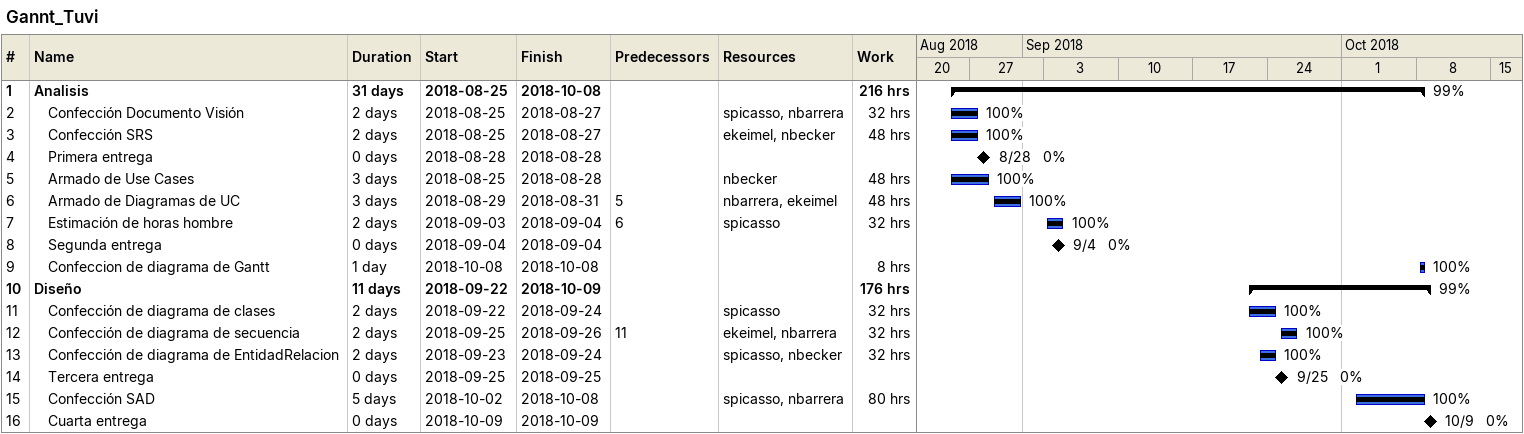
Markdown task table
Gannt_Tuvi

| ID | Level | Task | Duration | Start | Finish | Predecessors | Resources | % complete | Work (h) |
|---|---|---|---|---|---|---|---|---|---|
| 1 | 1 | **Analisis** | 31d | 2018-08-25 | 2018-10-08 |  |  | 99 | 216 |
| 2 | 2 | Confección Documento Visión | 2d | 2018-08-25 | 2018-08-27 |  | spicasso, nbarrera | 100 | 32 |
| 3 | 2 | Confección SRS | 2d | 2018-08-25 | 2018-08-27 |  | ekeimel, nbecker | 100 | 48 |
| 4 | 2 | Primera entrega | 0d | 2018-08-28 | 2018-08-28 |  |  | 0 |  |
| 5 | 2 | Armado de Use Cases | 3d | 2018-08-25 | 2018-08-28 |  | nbecker | 100 | 48 |
| 6 | 2 | Armado de Diagramas de UC | 3d | 2018-08-29 | 2018-08-31 | 5 | nbarrera, ekeimel | 100 | 48 |
| 7 | 2 | Estimación de horas hombre | 2d | 2018-09-03 | 2018-09-04 | 6 | spicasso | 100 | 32 |
| 8 | 2 | Segunda entrega | 0d | 2018-09-04 | 2018-09-04 |  |  | 0 |  |
| 9 | 2 | Confeccion de diagrama de Gantt | 1d | 2018-10-08 | 2018-10-08 |  |  | 100 | 8 |
| 10 | 1 | **Diseño** | 11d | 2018-09-22 | 2018-10-09 |  |  | 99 | 176 |
| 11 | 2 | Confección de diagrama de clases | 2d | 2018-09-22 | 2018-09-24 |  | spicasso | 100 | 32 |
| 12 | 2 | Confección de diagrama de secuencia | 2d | 2018-09-25 | 2018-09-26 | 11 | ekeimel, nbarrera | 100 | 32 |
| 13 | 2 | Confección de diagrama de EntidadRelacion | 2d | 2018-09-23 | 2018-09-24 |  | spicasso, nbecker | 100 | 32 |
| 14 | 2 | Tercera entrega | 0d | 2018-09-25 | 2018-09-25 |  |  | 0 |  |
| 15 | 2 | Confección SAD | 5d | 2018-10-02 | 2018-10-08 |  | spicasso, nbarrera | 100 | 80 |
| 16 | 2 | Cuarta entrega | 0d | 2018-10-09 | 2018-10-09 |  |  | 0 |  |
